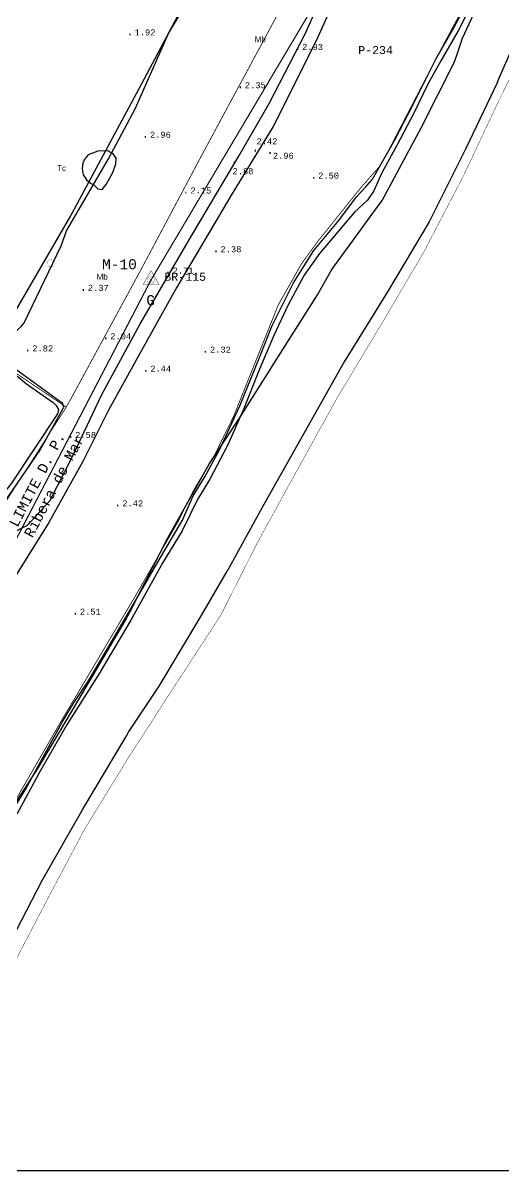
# Model space of a CAD drawing. Extents: x 742700 to 743500, y 4404700 to 4405200.
# Drawn here: x 743113.7 to 743233.2, y 4404699.9 to 4404985.4 of the extents above; entities that cross this region are included whole.
import ezdxf
from ezdxf.enums import TextEntityAlignment as Align

# ---------------------------------------------------------------- set-up
doc = ezdxf.new("R2010")
doc.units = 0
doc.header["$MEASUREMENT"] = 0
for name, color, linetype in [('10', 7, 'CONTINUOUS'), ('13', 7, 'CONTINUOUS'), ('2', 7, 'CONTINUOUS'), ('21', 7, 'CONTINUOUS'), ('24', 7, 'CONTINUOUS'), ('32', 7, 'CONTINUOUS'), ('41', 7, 'CONTINUOUS'), ('42', 7, 'CONTINUOUS'), ('46', 7, 'CONTINUOUS'), ('50', 7, 'CONTINUOUS'), ('6', 7, 'CONTINUOUS')]:
    doc.layers.add(name, color=color, linetype=linetype)
doc.styles.add('MONOTXT', font='monotxt', dxfattribs={"height": 0.2})
doc.styles.get("Standard").update_dxf_attribs({"font": 'txt', "height": 0.2})

msp = doc.modelspace()

# ---------------------------------------------------------------- linework, layer by layer
at = {"layer": '10', "color": 7, "linetype": 'Continuous'}
for points, const_width in [([(743143.61, 4404920.33), (743145.61, 4404923.8)], 0.1), ([(743145.58, 4404922.38), (743146.01, 4404922.24), (743146.2, 4404922.11), (743146.33, 4404921.94), (743146.44, 4404921.73), (743146.47, 4404921.51), (743146.47, 4404921.3), (743146.28, 4404920.89), (743146.09, 4404920.73), (743145.9, 4404920.62), (743145.69, 4404920.57), (743145.47, 4404920.57), (743145.25, 4404920.62), (743145.07, 4404920.73), (743144.88, 4404920.89), (743144.69, 4404921.3), (743144.71, 4404921.73), (743144.82, 4404921.94), (743144.96, 4404922.11), (743145.15, 4404922.24), (743145.58, 4404922.38)], 0.05), ([(743147.61, 4404920.33), (743145.61, 4404923.8)], 0.1), ([(743143.61, 4404920.34), (743147.61, 4404920.34)], 0.1), ([(743146.2, 4404922.11), (743144.96, 4404920.84)], 0.05), ([(743144.98, 4404922.13), (743146.23, 4404920.84)], 0.05)]:
    msp.add_lwpolyline(points, dxfattribs=dict(at, const_width=const_width))
at = {"layer": '13', "color": 3, "linetype": 'Continuous', "const_width": 0.3}
msp.add_lwpolyline([(743000, 4404710.21), (743030.42, 4404739.56), (743062.75, 4404788.37), (743105.27, 4404844), (743145.61, 4404921.49), (743188.58, 4404993.83), (743190.39, 4405000)], dxfattribs=at)
at = {"layer": '2', "color": 7, "linetype": 'Continuous'}
msp.add_3dface([(743500, 4404700), (743500, 4405200), (742700, 4405200), (742700, 4404700)], dxfattribs=at)
at = {"layer": '21', "color": 30, "linetype": 'Continuous'}
for points, elevation in [([(743108.52, 4404900.88), (743110.61, 4404905.41), (743110.8, 4404906.53), (743111.2, 4404907.48), (743111.71, 4404908.38), (743112.42, 4404909.2), (743113.32, 4404909.9), (743114.05, 4404910.8), (743123.22, 4404930), (743124.6, 4404933.69), (743135, 4404951.59), (743141.63, 4404964.03), (743149.95, 4404982.74), (743154.91, 4404991.13), (743159.73, 4405000)], 2), ([(743231.85, 4404970.66), (743232.34, 4404971.88), (743240.8, 4404991.1), (743244.67, 4405000)], 1), ([(743106.01, 4404782.43), (743117.62, 4404800.23), (743128.44, 4404818.56), (743139.15, 4404836.69), (743140.42, 4404839.05), (743149.72, 4404857.19), (743160.17, 4404875.83), (743167.64, 4404887.12), (743175.63, 4404899.72), (743176.22, 4404900.8), (743187.05, 4404917.75), (743190.59, 4404924.11), (743195.71, 4404931.15), (743200.8, 4404938.07), (743203.1, 4404941.26), (743212.8, 4404959.29), (743221.11, 4404975.71), (743221.95, 4404978.14), (743223.09, 4404981.61), (743226.92, 4404989.82)], 2), ([(743231.85, 4404970.66), (743223.92, 4404954.21), (743214.83, 4404935.96), (743204.47, 4404918.56), (743193.65, 4404901.1), (743183.62, 4404883.3), (743173.67, 4404865.63), (743164.58, 4404849.06)], 1), ([(743077.53, 4404700), (743088.29, 4404718.08), (743098.63, 4404735.9), (743109.39, 4404754.52), (743118.57, 4404772.33), (743128.62, 4404789.9), (743139.15, 4404807.56), (743139.99, 4404809), (743147.66, 4404820.5), (743158.28, 4404838.2), (743164.58, 4404849.06)], 1)]:
    msp.add_lwpolyline(points, dxfattribs=dict(at, elevation=elevation))
at = {"layer": '32', "color": 5, "linetype": 'Continuous', "const_width": 0.1}
msp.add_lwpolyline([(743238.56, 4404977.74), (743236.29, 4404974.38), (743232.09, 4404965.9), (743223.36, 4404947.38), (743213.4, 4404928.24), (743202.75, 4404910.16), (743192.07, 4404892.41), (743182.09, 4404874.38), (743172.25, 4404856.47), (743162.93, 4404838.06), (743151.1, 4404819.93), (743140.01, 4404802.74), (743129.08, 4404784.92), (743119.58, 4404767.03), (743110.08, 4404748.8), (743100.66, 4404730.56), (743090.53, 4404712.07), (743088.75, 4404709.5), (743084.23, 4404701.26), (743083.52, 4404700)], dxfattribs=at)
at = {"layer": '41', "color": 1, "linetype": 'Continuous', "extrusion": (-0.01919, 0.013792, 0.999721), "const_width": 0.05, "elevation": 46498}
msp.add_lwpolyline([(-4010538.74, -1966828.7), (-4010574.15, -1966830.81), (-4010573.38, -1966857.47)], dxfattribs=at)
at = {"layer": '41', "color": 3, "linetype": 'Continuous'}
msp.add_polyline3d([(743109.62, 4405000, 1.81), (743097.38, 4404976.55, 1.75), (743081.87, 4404947.89, 1.78), (743072.63, 4404929.77, 1.87), (743077.74, 4404926, 1.87), (743092.03, 4404914.66, 1.86), (743106.81, 4404905.13, 1.98), (743110.7, 4404911.72, 1.98), (743125.44, 4404937.04, 1.98), (743142.59, 4404968.89, 1.99), (743158.26, 4404998.46, 1.99), (743159.04, 4405000, 1.99)], dxfattribs=at)
at = {"layer": '42', "color": 3, "linetype": 'Continuous', "const_width": 0.05, "elevation": 3.23}
msp.add_lwpolyline([(743120.47, 4404924.74), (743120.03, 4404924.96), (743119.89, 4404925.2), (743119.89, 4404925.5), (743119.75, 4404925.74), (743119.77, 4404926.02), (743119.97, 4404926.28), (743120.29, 4404926.38), (743120.47, 4404926.6), (743120.71, 4404926.68), (743121.01, 4404926.62), (743121.21, 4404926.38), (743121.49, 4404926.3), (743121.69, 4404926.02), (743121.71, 4404925.7), (743121.53, 4404925.4), (743121.53, 4404925.12), (743121.35, 4404924.86), (743120.99, 4404924.72), (743120.71, 4404924.8), (743120.47, 4404924.74)], dxfattribs=at)
at = {"layer": '42', "color": 3, "linetype": 'Continuous'}
for points in [[(743134.89, 4404953.6, 3.67), (743132.34, 4404953.52, 5), (743129.98, 4404952.59, 3.88), (743129.17, 4404951.63, 3.88), (743128.61, 4404950.52, 3.88), (743128.45, 4404949.11, 3.87), (743128.75, 4404947.6, 3.87), (743129.54, 4404946.39, 3.87), (743130.55, 4404945.59, 3.87), (743131.44, 4404945.08, 3.87), (743132.33, 4404944.15, 3.87), (743133.46, 4404943.99, 3.87), (743134.44, 4404945.19, 3.8), (743136.08, 4404948.2, 3.66), (743136.81, 4404950.38, 3.66), (743136.94, 4404951.73, 3.66), (743136.2, 4404952.84, 3.66), (743134.89, 4404953.6, 3.67)], [(743103.8, 4404904.73, 3.66), (743103.33, 4404903.78, 3.66), (743103.9, 4404902.54, 3.66), (743104.8, 4404901.93, 3.66), (743112.57, 4404897.43, 3.57), (743114.62, 4404895.69, 3.57), (743121.21, 4404891.03, 3.57), (743121.99, 4404890.29, 3.57), (743122.56, 4404889.26, 3.57), (743122.29, 4404888.19, 3.57), (743110.89, 4404870.97, 3.59), (743108.3, 4404867.6, 3.73), (743105.85, 4404863.24, 4.33), (743105.56, 4404862.25, 4.48), (743106.56, 4404862.61, 4.48), (743117.95, 4404879.1, 4.48), (743123.91, 4404889.81, 4.45), (743123.55, 4404890.87, 3.96), (743122.58, 4404891.49, 3.81), (743105.79, 4404903.61, 3.8), (743104.73, 4404904.21, 3.8), (743103.8, 4404904.73, 3.66)]]:
    msp.add_polyline3d(points, dxfattribs=at)
at = {"layer": '46', "color": 7, "linetype": 'Continuous', "const_width": 0.2}
for points in [[(743183.06, 4405000), (743178.36, 4404989.83), (743158.61, 4404953.2), (743143.09, 4404924.02), (743125.22, 4404891.1), (743124.18, 4404889.34), (743102.21, 4404855.01), (743081.27, 4404821.18), (743061.02, 4404789.49), (743000, 4404830.94)], [(743228.83, 4405000), (743228.7, 4404999.77), (743223.91, 4404990.28), (743216.94, 4404977.3), (743203.53, 4404951.38), (743202.83, 4404950.13), (743197.61, 4404944.18), (743187.07, 4404931.03), (743183.05, 4404925.49), (743177.25, 4404915.21), (743166.11, 4404887.44), (743161.15, 4404877.4), (743156.8, 4404870.24), (743155.15, 4404867.12), (743152.37, 4404861.45), (743141.64, 4404842.75), (743123.54, 4404812.29), (743112.57, 4404793.29), (743101.72, 4404774.69), (743092.19, 4404756.9), (743085.9, 4404743.3), (743076.7, 4404724.9), (743068.45, 4404709.48), (743063.51, 4404700)], [(743000, 4404974.01), (743068.82, 4404927.46), (743124.49, 4404889.86)]]:
    msp.add_lwpolyline(points, dxfattribs=at)
at = {"layer": '50', "color": 7, "linetype": 'Continuous'}
msp.add_line((743145.61, 4404921.49), (743145.61, 4404921.49), dxfattribs=at)
at = {"layer": '6', "color": 7, "linetype": 'Continuous'}
for points in [[(743195.14, 4405000, 2.71), (743194.66, 4404998.75, 2.71), (743186.74, 4404980.92, 2.51), (743175.99, 4404959.65, 2.67), (743165.72, 4404942.8, 2.66), (743152.03, 4404919.69, 2.58), (743142.78, 4404903.23, 2.43), (743135.02, 4404889.08, 2.44), (743128.7, 4404876.49, 2.48), (743120.18, 4404861.14, 2.45), (743109.72, 4404844.45, 2.39), (743098.38, 4404825.16, 2.37), (743085.22, 4404802.87, 2.09), (743070.98, 4404776.28, 2.15), (743059.98, 4404756.82, 2.13), (743046.72, 4404733.51, 2.13), (743031.98, 4404708.53, 2.11), (743026.7, 4404700, 2.1)], [(743106, 4404858.23, 2.71), (743107.62, 4404857.9, 2.71), (743110.47, 4404858.27, 2.71), (743114.88, 4404860.47, 2.77), (743120.43, 4404866.55, 2.77), (743126.07, 4404877.56, 2.77), (743133.35, 4404892.98, 2.77), (743142.78, 4404910.42, 2.77), (743154.82, 4404931.02, 2.78), (743167.56, 4404952.45, 3.05), (743175.03, 4404965.38, 3.11), (743184.04, 4404982.87, 2.87), (743190.29, 4404996.84, 2.84), (743191.58, 4405000, 2.82)], [(743109.8, 4404787.36, 1.89), (743114.39, 4404794.79, 1.92), (743119.09, 4404803.5, 1.99), (743123.45, 4404811.54, 2.03), (743126.26, 4404816.06, 2.03), (743130.02, 4404821.8, 2.15), (743135.21, 4404830.48, 2.13), (743140.61, 4404839.68, 2.1), (743147.37, 4404851.43, 2.07), (743153.42, 4404861.72, 2.08), (743156.1, 4404867.78, 1.84), (743159, 4404872.51, 1.9), (743162.76, 4404879.42, 2.12), (743167.7, 4404890.15, 2.27), (743172.59, 4404902.18, 2.32), (743175.73, 4404910.17, 2.43), (743181.07, 4404920.76, 2.43), (743186.13, 4404928.79, 2.46), (743192.38, 4404936.3, 2.37), (743196.73, 4404942.18, 2.37), (743199, 4404944.57, 2.08), (743200.76, 4404946.58, 2.08), (743206.27, 4404956.3, 2.11), (743210.98, 4404965.46, 2.12), (743216.55, 4404976.51, 2.12), (743220.95, 4404984.16, 2.12), (743225.27, 4404992.4, 2.25)], [(743225.68, 4404990.53, 2.25), (743222.04, 4404983.43, 2.25), (743217.73, 4404975.94, 2.07), (743214.48, 4404970.15, 2.07), (743211.05, 4404962.95, 2.05), (743206.78, 4404954.9, 2.05), (743203.03, 4404948.08, 2.05), (743201.08, 4404943.63, 2.05), (743199.52, 4404941.32, 2.05), (743196.21, 4404938.31, 2.05), (743192.97, 4404934.51, 2.07), (743187.51, 4404928.02, 2.07), (743183.76, 4404922.7, 2.25), (743179.72, 4404915.28, 2.25), (743176.17, 4404907.65, 2.23), (743172.58, 4404899.31, 2.21), (743168.54, 4404889.09, 1.88), (743164.63, 4404880.33, 1.88), (743160.28, 4404871.95, 1.88), (743157.19, 4404866.92, 1.88), (743153.35, 4404859.09, 1.88), (743148.57, 4404851.22, 1.88), (743140.58, 4404836.92, 1.73), (743132.65, 4404823.46, 1.82), (743124.75, 4404811.01, 1.83), (743118.13, 4404799.53, 1.86), (743112.23, 4404788.64, 1.86)]]:
    msp.add_polyline3d(points, dxfattribs=at)

# ---------------------------------------------------------------- texts
at = {"layer": '24', "color": 7, "linetype": 'Continuous', "style": 'MONOTXT'}
for s, height, p in [('.                           ', 1.99, (743139.51, 4404982.27, 1.92)), ('1.92                        ', 1.5, (743141.51, 4404982.27, 1.92)), ('2.93                        ', 1.5, (743183.21, 4404978.68, 2.93)), ('.                           ', 1.99, (743181.21, 4404978.68, 2.93)), ('.                           ', 1.99, (743166.96, 4404969.16, 2.35)), ('2.35                        ', 1.5, (743168.96, 4404969.16, 2.35)), ('.                           ', 1.99, (743143.34, 4404956.83, 2.96)), ('2.96                        ', 1.5, (743145.34, 4404956.83, 2.96)), ('2.42                        ', 1.5, (743171.86, 4404955.21, 2.42)), ('.                           ', 1.99, (743170.71, 4404953.42, 2.42)), ('.                           ', 1.99, (743174.39, 4404952.83, 2.96)), ('2.96                        ', 1.5, (743175.93, 4404951.61, 2.96)), ('2.88                        ', 1.5, (743165.89, 4404947.78, 2.88)), ('.                           ', 1.99, (743165.51, 4404950.43, 2.88)), ('2.50                        ', 1.5, (743187.21, 4404946.68, 2.5)), ('.                           ', 1.99, (743185.21, 4404946.68, 2.5)), ('.                           ', 1.99, (743153.41, 4404942.98, 2.15)), ('2.15                        ', 1.5, (743155.41, 4404942.98, 2.15)), ('.                           ', 1.99, (743160.91, 4404928.37, 2.38)), ('2.38                        ', 1.5, (743162.91, 4404928.37, 2.38)), ('.                           ', 1.99, (743148.98, 4404923.06, 2.71)), ('2.71                        ', 1.5, (743150.98, 4404923.06, 2.71)), ('2.37                        ', 1.5, (743129.89, 4404918.76, 2.37)), ('.                           ', 1.99, (743127.89, 4404918.76, 2.37)), ('2.04                        ', 1.5, (743135.46, 4404906.74, 2.04)), ('.                           ', 1.99, (743133.46, 4404906.74, 2.04)), ('.                           ', 1.99, (743114.06, 4404903.7, 2.82)), ('2.82                        ', 1.5, (743116.06, 4404903.7, 2.82)), ('.                           ', 1.99, (743158.28, 4404903.41, 2.32)), ('2.32                        ', 1.5, (743160.28, 4404903.41, 2.32)), ('2.44                        ', 1.5, (743145.42, 4404898.66, 2.44)), ('.                           ', 1.99, (743143.42, 4404898.66, 2.44)), ('.                           ', 1.99, (743124.73, 4404882.18, 2.58)), ('2.58                        ', 1.5, (743126.73, 4404882.18, 2.58)), ('.                           ', 1.99, (743136.46, 4404865.18, 2.42)), ('2.42                        ', 1.5, (743138.46, 4404865.18, 2.42)), ('2.51                        ', 1.5, (743127.9, 4404838.26, 2.51)), ('.                           ', 1.99, (743125.9, 4404838.26, 2.51))]:
    msp.add_text(s, height=height, dxfattribs=at).set_placement(p)
at = {"layer": '42', "color": 7, "linetype": 'Continuous'}
for s, p in [('Mb                          ', (743171.41, 4404980.56, 2.64)), ('Tc                          ', (743122.23, 4404948.54, 1.66)), ('Mb                          ', (743132.06, 4404921.52, 2.63))]:
    msp.add_text(s, height=1.49, rotation=359.79, dxfattribs=at).set_placement(p)
at = {"layer": '50', "color": 7, "linetype": 'Continuous', "style": 'MONOTXT'}
for s, height, p in [('P-234', 1.99, (743197.18, 4404977.65)), ('M-10                        ', 2.5, (743133.42, 4404924.14)), ('G                           ', 2.5, (743144.44, 4404915.21))]:
    msp.add_text(s, height=height, dxfattribs=at).set_placement(p)
msp.add_text('BR-115', height=2, dxfattribs=at).set_placement((743154.1, 4404922.26), align=Align.MIDDLE)
for s, p in [('Ribera de Mar', (743116.09, 4404857.19)), ('LIMITE D. P.                ', (743112.36, 4404859.79))]:
    msp.add_text(s, height=2.49, rotation=62.49, dxfattribs=at).set_placement(p)

doc.saveas('drawing.dxf')
